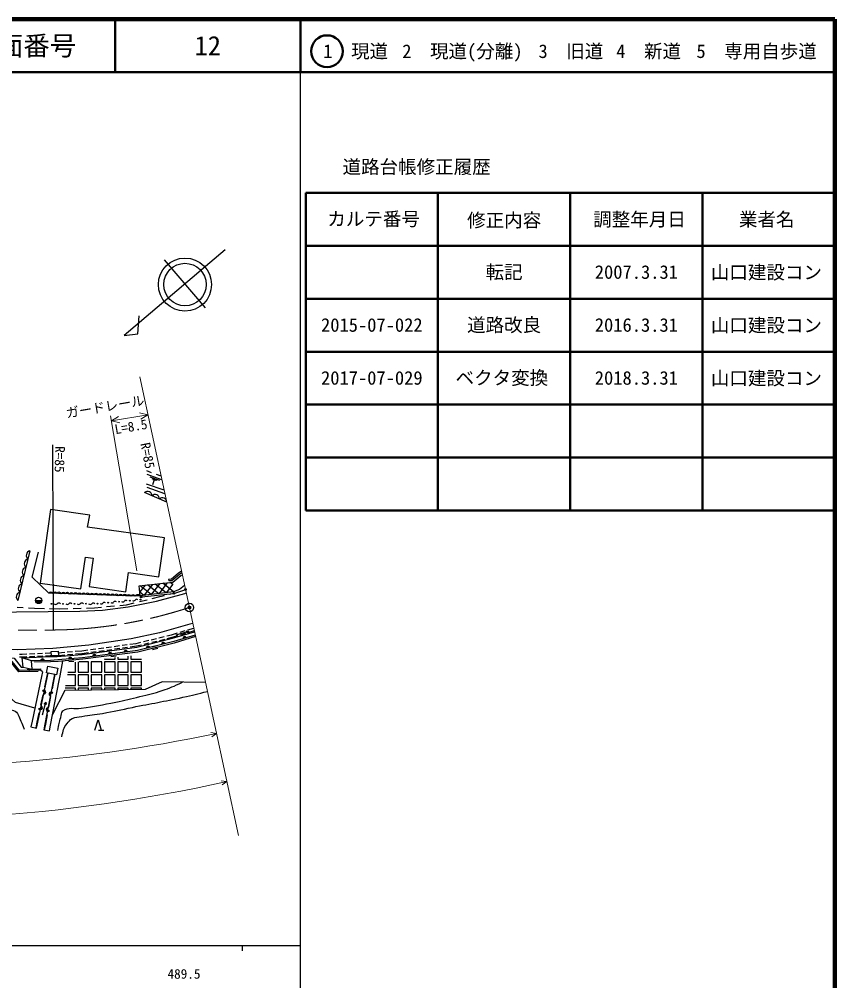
# Model space of a CAD drawing. Units: millimetres, scale not verified. Extents: x 40000 to 680000, y 20000 to 380000.
# Drawn here: x 525856 to 680000, y 198357 to 380000 of the extents above; entities that cross this region are included whole.
import ezdxf
from ezdxf.enums import TextEntityAlignment as Align

# ---------------------------------------------------------------- set-up
doc = ezdxf.new("R2010")
doc.units = ezdxf.units.MM
doc.header["$LTSCALE"] = 1000
doc.header["$PDMODE"] = 32
doc.header["$PDSIZE"] = 500
doc.linetypes.add('CHAIN', pattern=[18.5, 12, -1.5, 3.5, -1.5])
for name, color, linetype, lineweight in [('M-BGD', 7, 'Continuous', 25), ('M-BMK', 2, 'CHAIN', 13), ('M-BMK-HTXT', 7, 'Continuous', 13), ('M-BMK-OTRS', 5, 'Continuous', 25), ('M-BMK-SRVR', 3, 'Continuous', 25), ('M-STR-HTXT', 7, 'Continuous', 13), ('M-STR-STRC', 7, 'Continuous', 25), ('M-TTL', 2, 'Continuous', 140), ('M-TTL-BAND', 7, 'Continuous', 25), ('M-TTL-FRAM', 2, 'Continuous', 50), ('M-TTL-LINE', 7, 'Continuous', 50)]:
    doc.layers.add(name, color=color, linetype=linetype, lineweight=lineweight)
doc.layers.add('M-OTRS', color=6, linetype='Continuous')
doc.layers.add('M-TTL-TXT', color=7, linetype='Continuous')
doc.styles.add('ＭＳ ゴシック', font='')
doc.styles.get('ＭＳ ゴシック').set_extended_font_data('MS Gothic')

msp = doc.modelspace()

# ---------------------------------------------------------------- linework, layer by layer
at = {"layer": 'M-BGD'}
for p, q in [((564750, 336457), (545717, 320248)), ((561054, 325455), (553335, 334576)), ((548293, 320592), (548527, 323939)), ((545717, 320248), (548293, 320592)), ((550873, 294334), (549993, 294659)), ((552838, 292972), (550016, 293989)), ((550540, 293550), (552354, 292907)), ((550951, 293268), (551858, 292946)), ((551361, 292986), (551018, 292019)), ((551134, 293067), (551588, 292906)), ((552690, 293661), (551811, 293987)), ((553260, 291006), (549930, 292182)), ((553397, 290367), (550067, 291543)), ((553745, 288750), (549563, 290600)), ((527877, 279574), (525617, 270198)), ((548732, 271069), (548554, 272971)), ((549670, 273089), (548663, 271811)), ((550819, 271316), (548700, 272986)), ((551060, 273236), (549414, 271149)), ((552223, 271482), (550124, 273137)), ((552450, 273384), (550819, 271316)), ((553628, 271648), (551547, 273288)), ((553839, 273531), (552223, 271482)), ((555032, 271814), (552971, 273439)), ((554902, 273264), (553628, 271648)), ((554086, 274177), (554109, 273878)), ((554909, 273185), (554394, 273590)), ((549414, 271149), (548670, 271737)), ((549042, 270863), (554956, 271547)), ((550993, 270589), (552448, 270948)), ((552448, 270948), (553289, 271143)), ((554263, 271369), (555105, 271564)), ((555248, 271610), (557142, 272219)), ((525443, 268921), (526587, 268850)), ((540115, 268820), (541385, 268941)), ((542381, 269035), (543874, 269176)), ((544870, 269270), (546140, 269391)), ((546140, 269391), (547595, 269750)), ((548566, 269990), (550022, 270349)), ((527585, 268789), (528729, 268719)), ((528729, 268719), (530602, 268677)), ((531602, 268655), (533475, 268613)), ((533475, 268613), (535045, 268662)), ((536045, 268693), (537544, 268740)), ((538544, 268771), (540115, 268820)), ((552267, 263145), (553238, 263383)), ((553724, 263501), (554632, 263723)), ((554632, 263723), (555782, 264069)), ((554763, 263241), (555900, 263583)), ((555533, 263705), (557935, 264399)), ((556261, 264213), (557218, 264501)), ((556379, 263727), (557337, 264014)), ((557522, 264475), (557935, 264399)), ((557627, 264115), (557522, 264475)), ((557935, 264399), (557627, 264115)), ((557697, 264645), (558848, 264991)), ((557816, 264158), (558953, 264500)), ((543801, 261528), (544792, 261663)), ((545288, 261730), (546279, 261864)), ((546774, 261931), (547958, 262092)), ((546848, 261437), (548052, 261600)), ((547958, 262092), (548867, 262314)), ((548052, 261600), (548979, 261827)), ((549352, 262433), (550324, 262670)), ((549465, 261945), (550436, 262183)), ((550809, 262789), (551781, 263026)), ((550922, 262302), (551893, 262539)), ((551910, 261614), (550939, 261374)), ((552379, 262658), (553350, 262895)), ((553836, 263014), (554763, 263241)), ((525900, 260051), (526408, 260070)), ((526408, 260070), (527289, 260106)), ((527788, 260127), (528788, 260168)), ((529287, 260189), (530286, 260230)), ((530786, 260250), (531667, 260287)), ((530804, 259751), (531683, 259787)), ((531667, 260287), (531935, 260293)), ((531683, 259787), (531960, 259793)), ((533230, 260335), (534449, 260434)), ((533254, 259835), (534488, 259936)), ((534948, 260475), (535944, 260556)), ((534987, 259977), (535983, 260058)), ((536443, 260597), (537662, 260696)), ((536482, 260098), (537716, 260199)), ((537662, 260696), (538847, 260857)), ((537716, 260199), (538920, 260362)), ((539342, 260924), (540333, 261058)), ((539416, 260430), (540407, 260564)), ((540829, 261126), (541819, 261260)), ((540902, 260631), (541893, 260765)), ((542315, 261327), (543306, 261461)), ((542388, 260832), (543379, 260967)), ((544084, 260156), (543093, 260025)), ((543875, 261034), (544866, 261168)), ((545361, 261235), (546352, 261370)), ((546969, 259767), (546969, 259137)), ((552030, 261129), (551059, 260889)), ((525904, 259551), (526428, 259571)), ((526428, 259571), (527307, 259607)), ((526576, 257631), (526437, 259371)), ((527807, 259627), (528806, 259668)), ((528318, 257193), (528203, 258797)), ((529305, 259689), (530305, 259730)), ((533586, 255984), (534086, 258744)), ((536156, 259180), (535160, 259091)), ((536200, 258681), (535204, 258593)), ((536471, 256630), (536469, 258545)), ((536969, 258603), (536971, 256631)), ((538969, 258632), (537203, 258631)), ((538971, 256632), (538969, 258632)), ((541469, 258633), (539469, 258632)), ((539469, 258632), (539471, 256632)), ((541471, 256633), (541469, 258633)), ((541969, 259185), (541969, 259134)), ((541969, 259134), (543969, 259135)), ((543969, 258635), (541969, 258634)), ((541969, 258634), (541971, 256634)), ((544150, 259660), (543158, 259529)), ((543969, 259135), (543969, 259418)), ((543971, 256635), (543969, 258635)), ((544469, 259476), (544469, 259135)), ((544469, 259135), (546469, 259136)), ((546469, 258636), (544469, 258635)), ((544469, 258635), (544471, 256635)), ((546469, 259136), (546469, 259709)), ((546471, 256636), (546469, 258636)), ((546969, 259137), (548956, 259138)), ((548969, 258638), (546969, 258637)), ((546969, 258637), (546971, 256637)), ((548971, 256638), (548969, 258638)), ((530270, 256694), (529862, 257018)), ((531195, 256478), (531003, 255635)), ((532469, 255270), (532661, 256202)), ((536471, 256130), (534950, 256129)), ((535031, 256629), (536471, 256630)), ((536472, 254130), (536471, 256130)), ((536971, 256631), (538971, 256632)), ((538971, 256132), (536971, 256131)), ((536971, 256131), (536972, 254131)), ((538972, 254132), (538971, 256132)), ((539471, 256632), (541471, 256633)), ((541471, 256133), (539471, 256132)), ((539471, 256132), (539472, 254132)), ((541472, 254133), (541471, 256133)), ((541971, 256634), (543971, 256635)), ((543971, 256135), (541971, 256134)), ((541971, 256134), (541972, 254134)), ((543972, 254135), (543971, 256135)), ((544471, 256635), (546471, 256636)), ((546471, 256136), (544471, 256135)), ((544471, 256135), (544472, 254135)), ((546472, 254136), (546471, 256136)), ((546971, 256637), (548971, 256638)), ((548971, 256138), (546971, 256137)), ((546971, 256137), (546972, 254137)), ((548972, 254138), (548971, 256138)), ((531003, 255635), (530627, 253871)), ((532134, 253508), (532469, 255270)), ((534473, 253200), (534473, 253188)), ((536472, 253630), (534543, 253629)), ((534624, 254129), (536472, 254130)), ((536473, 253213), (536472, 253630)), ((536972, 254131), (538972, 254132)), ((538972, 253632), (536972, 253631)), ((536972, 253631), (536973, 253219)), ((538973, 253244), (538972, 253632)), ((539472, 254132), (541472, 254133)), ((541472, 253633), (539472, 253632)), ((539472, 253632), (539473, 253250)), ((541473, 253275), (541472, 253633)), ((541972, 254134), (543972, 254135)), ((543972, 253635), (541972, 253634)), ((541972, 253634), (541973, 253281)), ((543973, 253306), (543972, 253635)), ((544472, 254135), (546472, 254136)), ((546472, 253636), (544472, 253635)), ((544472, 253635), (544473, 253312)), ((546473, 253337), (546472, 253636)), ((546972, 254137), (548972, 254138)), ((548972, 253638), (546972, 253637)), ((546972, 253637), (546973, 253343)), ((548973, 253368), (548972, 253638)), ((530314, 252404), (529897, 250448)), ((530225, 248573), (530873, 250987)), ((530594, 250674), (530873, 250987)), ((530956, 250577), (530594, 250674)), ((530873, 250987), (530956, 250577)), ((531480, 250069), (531854, 252034)), ((529584, 248981), (529207, 247218)), ((529207, 247218), (528984, 246119)), ((530864, 246834), (531199, 248596)), ((540151, 245676), (540751, 247676)), ((540751, 247676), (541351, 245676)), ((528053, 246309), (529131, 246090)), ((530514, 245786), (531595, 245582)), ((530661, 245758), (530864, 246834)), ((540851, 245676), (541851, 245676))]:
    msp.add_line(p, q, dxfattribs=at)
for points in [[(553287, 282045), (538783, 284070), (539201, 286338), (531766, 287375), (529823, 273452), (537523, 272377), (538360, 278371), (539840, 278165), (539093, 272811), (545991, 271848), (546497, 275472), (552257, 274668)], [(533215, 260625), (533256, 259792), (531963, 259729), (531922, 260562)], [(533147, 257399), (532913, 256155), (531004, 256514), (531238, 257758)]]:
    msp.add_lwpolyline(points, close=True, dxfattribs=at)
for points in [[(531454, 271553), (528298, 274597), (529508, 279354)], [(529862, 257018), (529448, 257019), (525914, 256944), (524539, 258662), (511734, 258947), (494852, 259567), (486198, 259930), (479812, 260336), (473209, 260934), (469838, 261364), (460080, 263147), (453906, 264733), (446418, 266971), (436952, 270145), (427871, 273350), (426029, 274759)], [(426029, 274759), (437195, 270765), (446611, 267611), (454082, 265380), (460191, 263809), (469949, 262033), (473283, 261599), (479860, 261015), (486178, 260602), (494879, 260229), (511753, 259630), (524876, 259314), (526225, 257611), (526576, 257631), (528318, 257193), (529860, 257284), (529862, 257018)], [(548554, 272971), (554868, 273640), (556416, 274888), (556685, 275058)], [(556540, 275735), (555944, 275356), (554608, 274217), (554086, 274177)], [(556607, 275422), (556123, 275114), (554728, 273926), (554109, 273878)], [(529453, 256770), (525796, 256691), (524417, 258414), (511726, 258697), (494842, 259317), (486185, 259680), (479792, 260087), (473182, 260685), (469799, 261117), (460026, 262903), (453839, 264492), (446342, 266732), (436871, 269909), (427788, 273114)], [(557117, 273048), (556137, 272285), (555032, 271814), (548732, 271069)], [(548732, 271069), (547740, 270998), (531454, 271553)], [(526437, 259371), (531689, 259587), (533044, 259617), (537738, 260000), (548089, 261403), (554816, 263048), (558995, 264304)], [(559131, 263671), (555055, 262443), (548222, 260754), (537826, 259378), (533163, 258963), (531774, 258875), (528735, 258826), (528203, 258797), (526437, 259371)], [(559194, 263376), (555134, 262154), (548278, 260459), (537859, 259080), (533186, 258664), (531786, 258576), (528740, 258526)], [(530270, 256694), (530076, 255839), (528277, 247411), (528053, 246309)], [(529131, 246090), (529354, 247187), (531150, 255603), (531343, 256450)], [(532514, 256230), (532322, 255299), (530717, 246862), (530514, 245786)], [(531595, 245582), (531797, 246657), (533401, 255085), (533586, 255984)], [(561063, 254673), (552870, 254822), (549653, 253377), (534471, 253188), (532172, 248628)], [(528796, 249842), (525136, 250956), (523395, 252488), (511774, 253219)]]:
    msp.add_lwpolyline(points, dxfattribs=at)
for centre, radius in [((557188, 329876), 5016), ((557188, 329876), 4013), ((548893, 270846), 150), ((548893, 270846), 120), ((548893, 270846), 100), ((555105, 271564), 150), ((555105, 271564), 120), ((555105, 271564), 100), ((557285, 272265), 150), ((557285, 272265), 120), ((557285, 272265), 100), ((531968, 269563), 75), ((534137, 269571), 75), ((536305, 269580), 75), ((538474, 269589), 75), ((540643, 269598), 75), ((540643, 269598), 75), ((542680, 269789), 75), ((544717, 269980), 75), ((546754, 270171), 75), ((548790, 270362), 75), ((530471, 253138), 150), ((530471, 253138), 120), ((530471, 253138), 100), ((531994, 252771), 150), ((531994, 252771), 120), ((531994, 252771), 100), ((529740, 249715), 150), ((529740, 249715), 120), ((529740, 249715), 100), ((531340, 249333), 150), ((531340, 249333), 120), ((531340, 249333), 100)]:
    msp.add_circle(centre, radius, dxfattribs=at)
for centre, radius, start, end in [((550126, 289989), 831, 359.60397, 132.68226), ((551520, 289372), 831, 359.60397, 132.68226), ((552914, 288756), 831, 359.60397, 132.68226), ((527697, 277137), 896, 102.6766, 230.22095), ((528073, 278700), 896, 102.6766, 230.22095), ((527320, 275575), 896, 102.6766, 230.22095), ((526943, 274012), 896, 102.6766, 230.22095), ((526567, 272449), 896, 102.6766, 230.22095), ((526190, 270887), 896, 102.6766, 230.22095), ((531836, 271364), 426, 22.45728, 153.63888), ((532611, 271338), 426, 22.45728, 153.63888), ((533387, 271311), 426, 22.45728, 153.63888), ((534162, 271285), 426, 22.45728, 153.63888), ((534938, 271258), 426, 22.45728, 153.63888), ((535713, 271232), 426, 22.45728, 153.63888), ((536489, 271205), 426, 22.45728, 153.63888), ((537264, 271179), 426, 22.45728, 153.63888), ((538040, 271153), 426, 22.45728, 153.63888), ((538815, 271126), 426, 22.45728, 153.63888), ((539591, 271100), 426, 22.45728, 153.63888), ((540367, 271073), 426, 22.45728, 153.63888), ((541142, 271047), 426, 22.45728, 153.63888), ((541918, 271020), 426, 22.45728, 153.63888), ((542693, 270994), 426, 22.45728, 153.63888), ((543469, 270968), 426, 22.45728, 153.63888), ((544244, 270941), 426, 22.45728, 153.63888), ((545020, 270915), 426, 22.45728, 153.63888), ((545795, 270888), 426, 22.45728, 153.63888), ((546571, 270862), 426, 22.45728, 153.63888), ((547346, 270835), 426, 22.45728, 153.63888), ((548262, 270665), 620, 40.68595, 147.45121), ((532759, 269845), 404, 223.91481, 316.54802), ((533345, 269289), 404, 43.91481, 136.54802), ((534928, 269854), 404, 223.91481, 316.54802), ((535514, 269298), 404, 43.91481, 136.54802), ((537097, 269862), 404, 223.91481, 316.54802), ((537683, 269307), 404, 43.91481, 136.54802), ((539265, 269871), 404, 223.91481, 316.54802), ((539852, 269315), 404, 43.91481, 136.54802), ((541382, 269879), 336, 224.25349, 326.46971), ((541942, 269508), 336, 44.25349, 146.46971), ((543418, 270070), 336, 224.25349, 326.46971), ((543978, 269699), 336, 44.25349, 146.46971), ((545455, 270261), 336, 224.25349, 326.46971), ((546015, 269890), 336, 44.25349, 146.46971), ((547492, 270452), 336, 224.25349, 326.46971), ((548052, 270081), 336, 44.25349, 146.46971), ((553108, 261906), 354, 22.68411, 185.08929), ((553108, 261906), 283, 24.90815, 182.86525), ((553108, 261906), 212, 28.65447, 179.11892), ((553108, 261906), 142, 36.3662, 171.40719), ((553108, 261906), 100, 46.68386, 161.08953), ((557109, 263005), 354, 25.55499, 187.96017), ((557109, 263005), 283, 27.77903, 185.73613), ((557109, 263005), 212, 31.52535, 181.9898), ((557109, 263005), 142, 39.23708, 174.27807), ((557109, 263005), 100, 49.55475, 163.96041), ((540057, 259619), 354, 16.33488, 178.74006), ((540057, 259619), 283, 18.55892, 176.51602), ((540057, 259619), 212, 22.30525, 172.7697), ((540057, 259619), 142, 30.01698, 165.05797), ((543031, 260013), 354, 16.33488, 178.74006), ((543031, 260013), 283, 18.55892, 176.51602), ((543031, 260013), 212, 22.30525, 172.7697), ((543031, 260013), 142, 30.01698, 165.05797), ((543031, 260013), 100, 40.33464, 154.74031), ((546005, 260406), 354, 16.33488, 178.74006), ((546005, 260406), 283, 18.55892, 176.51602), ((546005, 260406), 212, 22.30525, 172.7697), ((546005, 260406), 142, 30.01698, 165.05797), ((546005, 260406), 100, 40.33464, 154.74031), ((550195, 261186), 354, 22.68411, 185.08929), ((550195, 261186), 283, 24.90815, 182.86525), ((550195, 261186), 212, 28.65447, 179.11892), ((550195, 261186), 142, 36.3662, 171.40719), ((550195, 261186), 100, 46.68386, 161.08953), ((530255, 258797), 354, 9.72708, 172.13226), ((530255, 258797), 283, 11.95112, 169.90822), ((530255, 258797), 212, 15.69745, 166.16189), ((530255, 258797), 142, 23.40918, 158.45016), ((530255, 258797), 100, 33.72684, 148.1325), ((535499, 259117), 354, 13.8873, 176.29248), ((535499, 259117), 283, 16.11134, 174.06844), ((535499, 259117), 212, 19.85767, 170.32212), ((535499, 259117), 142, 27.5694, 162.61039), ((535499, 259117), 100, 37.88706, 152.29272), ((540057, 259619), 100, 40.33464, 154.74031), ((527682, 256928), 354, 10.02028, 172.42546), ((527682, 256928), 283, 12.24432, 170.20142), ((527682, 256928), 212, 15.99064, 166.45509), ((527682, 256928), 142, 23.70237, 158.74336), ((527682, 256928), 100, 34.02004, 148.4257), ((530512, 252873), 354, 266.7529, 69.15808), ((530512, 252873), 283, 268.97694, 66.93404), ((530512, 252873), 212, 272.72326, 63.18771), ((530512, 252873), 142, 280.43499, 55.47598), ((530512, 252873), 100, 290.75266, 45.15832), ((531853, 252544), 354, 88.02406, 250.42924), ((531853, 252544), 283, 90.2481, 248.2052), ((531853, 252544), 212, 93.99442, 244.45887), ((531853, 252544), 142, 101.70615, 236.74714), ((531853, 252544), 100, 112.02382, 226.42948), ((529886, 249939), 354, 266.7529, 69.15808), ((529886, 249939), 283, 268.97694, 66.93404), ((529886, 249939), 212, 272.72326, 63.18771), ((529886, 249939), 142, 280.43499, 55.47598), ((529886, 249939), 100, 290.75266, 45.15832), ((531292, 249597), 354, 88.02406, 250.42924), ((531292, 249597), 283, 90.2481, 248.2052), ((531292, 249597), 212, 93.99442, 244.45887), ((531292, 249597), 142, 101.70615, 236.74714), ((531292, 249597), 100, 112.02382, 226.42948)]:
    msp.add_arc(centre, radius, start, end, dxfattribs=at)
for points, knots in [([(533155, 245625), (533381, 246802), (533426, 247150), (533711, 248098), (533857, 248582), (533733, 248998), (534117, 249325), (535159, 250210), (536228, 249628), (537576, 249847), (540127, 250260), (541561, 250476), (544092, 250998), (545874, 251366), (546865, 251604), (548633, 252037), (550307, 252448), (551267, 252616), (552899, 253175), (554425, 253698), (554961, 253940), (556716, 254752)], [0, 0, 0, 0, 1, 1, 1, 2, 2, 2, 3, 3, 3, 4, 4, 4, 5, 5, 5, 6, 6, 6, 7, 7, 7, 7]), ([(533903, 244458), (534184, 245581), (534230, 246140), (534893, 246952), (535231, 247366), (535405, 247653), (535879, 247902), (536526, 248243), (536990, 248166), (537710, 248291), (539230, 248555), (540094, 248618), (541615, 248871), (543829, 249238), (545047, 249564), (547246, 250006), (550977, 250755), (553082, 251099), (556798, 251917), (558610, 252316), (559618, 252572), (561417, 253026)], [0, 0, 0, 0, 1, 1, 1, 2, 2, 2, 3, 3, 3, 4, 4, 4, 5, 5, 5, 6, 6, 6, 7, 7, 7, 7]), ([(508841, 251856), (512345, 251318), (513228, 251183), (516037, 250738), (518754, 250308), (520261, 249970), (522989, 249620), (523689, 249530), (524129, 249694), (524786, 249438), (525682, 249090), (525742, 248264), (526166, 247401), (526442, 246839), (526538, 246612), (526766, 245915)], [0, 0, 0, 0, 1, 1, 1, 2, 2, 2, 3, 3, 3, 4, 4, 4, 5, 5, 5, 5])]:
    msp.add_open_spline(points, degree=3, knots=knots, dxfattribs=at)
at = {"layer": 'M-BMK'}
msp.add_line((512166, 264530), (532331, 264616), dxfattribs=at)
msp.add_arc((531402, 349752), 85140, 270.62501, 288.21323, dxfattribs=at)
at = {"layer": 'M-BMK-HTXT'}
msp.add_line((548657, 312441), (567270, 225774), dxfattribs=at)
at = {"layer": 'M-BMK-OTRS'}
for points in [[(391118, 292657), (394140, 291847), (399135, 290279), (414633, 285119), (428699, 280696), (443434, 276164), (451430, 273772), (456834, 272289), (463788, 270952), (469616, 270122), (476609, 269403), (487612, 268493), (497600, 268071), (504744, 267938), (512164, 267961), (525327, 268023), (537282, 268195), (541586, 268346), (546433, 268987), (551771, 270060), (557142, 271516), (557425, 271613)], [(558657, 265877), (558095, 265695), (552375, 264082), (547022, 262930), (539027, 261782), (532238, 261107), (525517, 260870), (512169, 261099), (498874, 261570), (489025, 261928), (480298, 262453), (472421, 263217), (463817, 264553), (457293, 266040), (450395, 267981), (441673, 270803), (425884, 276368), (409527, 282169), (401653, 284972), (395672, 286973), (390082, 288383)]]:
    msp.add_lwpolyline(points, dxfattribs=at)
at = {"layer": 'M-BMK-SRVR'}
msp.add_line((532331, 264616), (532181, 299604), dxfattribs=at)
msp.add_circle((558013, 268877), 800, dxfattribs=at)
at = {"layer": 'M-OTRS'}
msp.add_point((558013, 268877), dxfattribs=at)
at = {"layer": 'M-STR-HTXT'}
for p, q in [((550192, 305293), (543267, 304122)), ((550192, 305293), (548613, 305635)), ((550192, 305293), (548813, 304451)), ((548060, 275776), (543100, 305108)), ((543267, 304122), (544646, 304964)), ((543267, 304122), (544846, 303781)), ((563128, 245061), (562067, 245249)), ((563128, 245061), (562230, 244466)), ((565080, 235971), (564018, 236146)), ((565080, 235971), (564190, 235365))]:
    msp.add_line(p, q, dxfattribs=at)
for centre, radius, start, end in [((501055, 543406), 304734, 251.121, 281.75305), ((498619, 537664), 308927, 247.66895, 282.42352)]:
    msp.add_arc(centre, radius, start, end, dxfattribs=at)
at = {"layer": 'M-STR-STRC'}
msp.add_line((528925, 270197), (530125, 270197), dxfattribs=at)
msp.add_circle((529525, 270197), 600, dxfattribs=at)
for radius in [491, 382, 273, 164, 54.5]:
    msp.add_arc((529525, 270197), radius, 180, 0, dxfattribs=at)
at = {"layer": 'M-TTL'}
for p, q in [((680000, 380000), (40000, 380000)), ((680000, 20000), (680000, 380000))]:
    msp.add_line(p, q, dxfattribs=at)
at = {"layer": 'M-TTL-BAND'}
for p, q in [((579000, 20000), (579000, 370000)), ((40000, 205000), (579000, 205000)), ((568000, 205000), (568000, 204000))]:
    msp.add_line(p, q, dxfattribs=at)
at = {"layer": 'M-TTL-FRAM'}
for p, q in [((580000, 347197), (580000, 287197)), ((580000, 347197), (680000, 347197)), ((580000, 287197), (680000, 287197))]:
    msp.add_line(p, q, dxfattribs=at)
at = {"layer": 'M-TTL-LINE'}
for p, q in [((543997, 380000), (543997, 370000)), ((579000, 380000), (579000, 370000)), ((40000, 370000), (680000, 370000)), ((605000, 347197), (605000, 287197)), ((630000, 347197), (630000, 287197)), ((655000, 347197), (655000, 287197)), ((580000, 337197), (680000, 337197)), ((580000, 327197), (680000, 327197)), ((580000, 317197), (680000, 317197)), ((580000, 307197), (680000, 307197)), ((580000, 297197), (680000, 297197))]:
    msp.add_line(p, q, dxfattribs=at)
msp.add_circle((584031, 373958), 3000, dxfattribs=at)

# ---------------------------------------------------------------- texts
at = {"layer": 'M-BMK-SRVR', "style": 'ＭＳ ゴシック'}
for rotation, p in [(281.104, (549660, 300014)), (268.459, (533596, 299351))]:
    msp.add_text('R=85', height=1833, rotation=rotation, dxfattribs=at).set_placement(p, align=Align.MIDDLE_LEFT)
at = {"layer": 'M-STR-HTXT', "style": 'ＭＳ ゴシック'}
for s, p in [('ガードレール', (542311, 305372)), ('L=8.5', (547222, 301591))]:
    msp.add_text(s, height=1833, rotation=9.597, dxfattribs=at).set_placement(p, align=Align.BOTTOM_CENTER)
at = {"layer": 'M-TTL-BAND', "style": 'ＭＳ ゴシック'}
msp.add_text('489.5', height=1833, dxfattribs=at).set_placement((557000, 198195), align=Align.BOTTOM_CENTER)
at = {"layer": 'M-TTL-TXT', "style": 'ＭＳ ゴシック'}
for s, height, p in [('図面番号', 3666, (526622, 375000)), ('12', 3666, (561497, 375000)), ('1\u3000現道', 2566, (589448, 373958)), ('2\u3000現道(分離)', 2566, (609619, 373958)), ('3\u3000旧道', 2566, (630121, 373958)), ('4\u3000新道', 2566, (644824, 373958)), ('5\u3000専用自歩道', 2566, (665228, 373958)), ('道路台帳修正履歴', 2566, (600968, 352113)), ('カルテ番号', 2566, (592839, 342277)), ('修正内容', 2566, (617509, 342023)), ('調整年月日', 2566, (643089, 342197)), ('業者名', 2566, (667134, 342197)), ('転記', 2566, (617500, 332245)), ('2007.3.31', 2566, (642500, 332245)), ('山口建設コン', 2566, (667077, 332189)), ('2015-07-022', 2566, (592500, 322245)), ('道路改良', 2566, (617500, 322245)), ('2016.3.31', 2566, (642500, 322245)), ('山口建設コン', 2566, (667077, 322189)), ('2017-07-029', 2566, (592500, 312245)), ('ベクタ変換', 2566, (617077, 312265)), ('2018.3.31', 2566, (642500, 312245)), ('山口建設コン', 2566, (667077, 312189))]:
    msp.add_text(s, height=height, dxfattribs=at).set_placement(p, align=Align.MIDDLE_CENTER)

doc.saveas('drawing.dxf')
